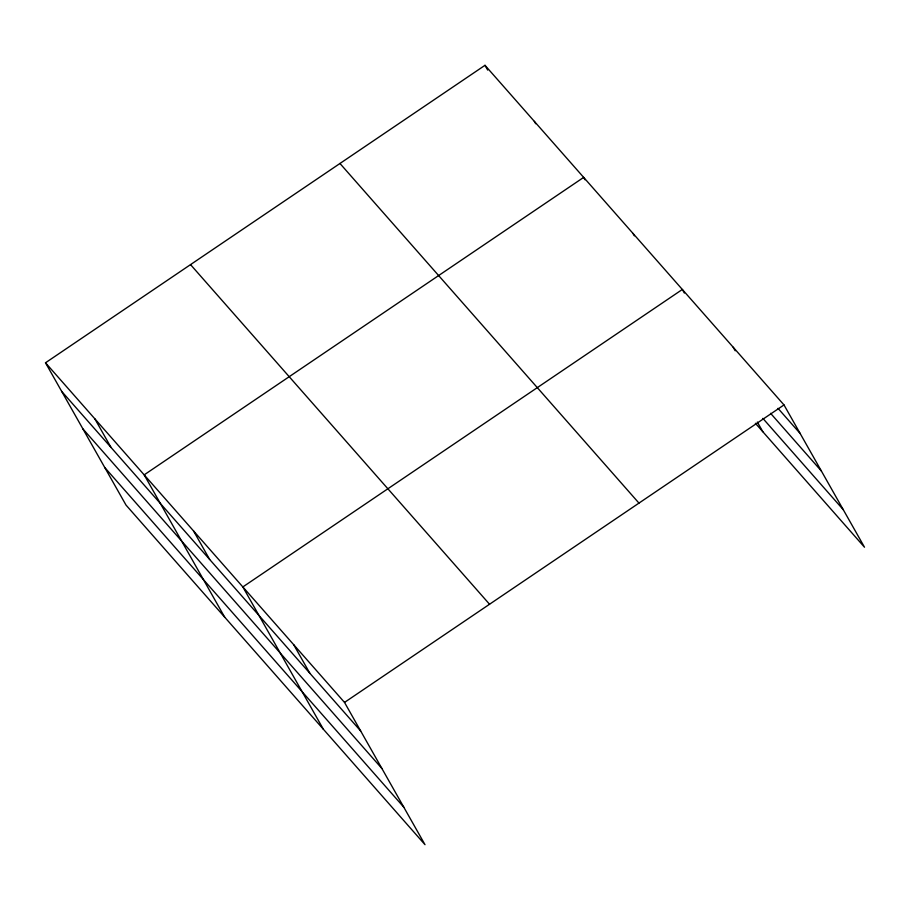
<?xml version="1.0" encoding="UTF-8"?>
<svg xmlns="http://www.w3.org/2000/svg" width="910" height="910" viewBox="0 0 910 910"><rect width="100%" height="100%" fill="white"/><g stroke="black" fill="none" stroke-linecap="round" stroke-linejoin="round"><path stroke-width="1.36" d="M45.5 362.783L344.515 702.418L425.004 844.685L126.001 505.061L45.5 362.783L484.996 65.315L783.999 404.939L864.5 547.217L755.391 423.286M344.515 702.418L783.999 404.939M778.005 408.34L800.186 433.535M770.577 413.311L821.411 471.05M762.864 418.373L843.274 509.702M339.965 163.481L638.968 503.105M190.531 264.617L489.546 604.251M61.675 391.38L360.69 731.003M82.901 428.894L381.916 768.518M104.775 467.547L403.778 807.17M733.176 347.211L735.2 350.782M684.365 293.043L682.341 289.471L242.845 586.939L323.346 729.217M757.359 422.058L762.842 431.738M633.007 233.426L634.35 235.815M585.016 179.77L583.663 177.393L144.178 474.861L224.668 617.139M534.329 121.349L535.683 123.737M484.996 65.315L487.692 70.081M293.68 644.678L309.855 673.264M193.511 530.894L209.687 559.491M94.833 418.816L111.009 447.413"/></g></svg>
